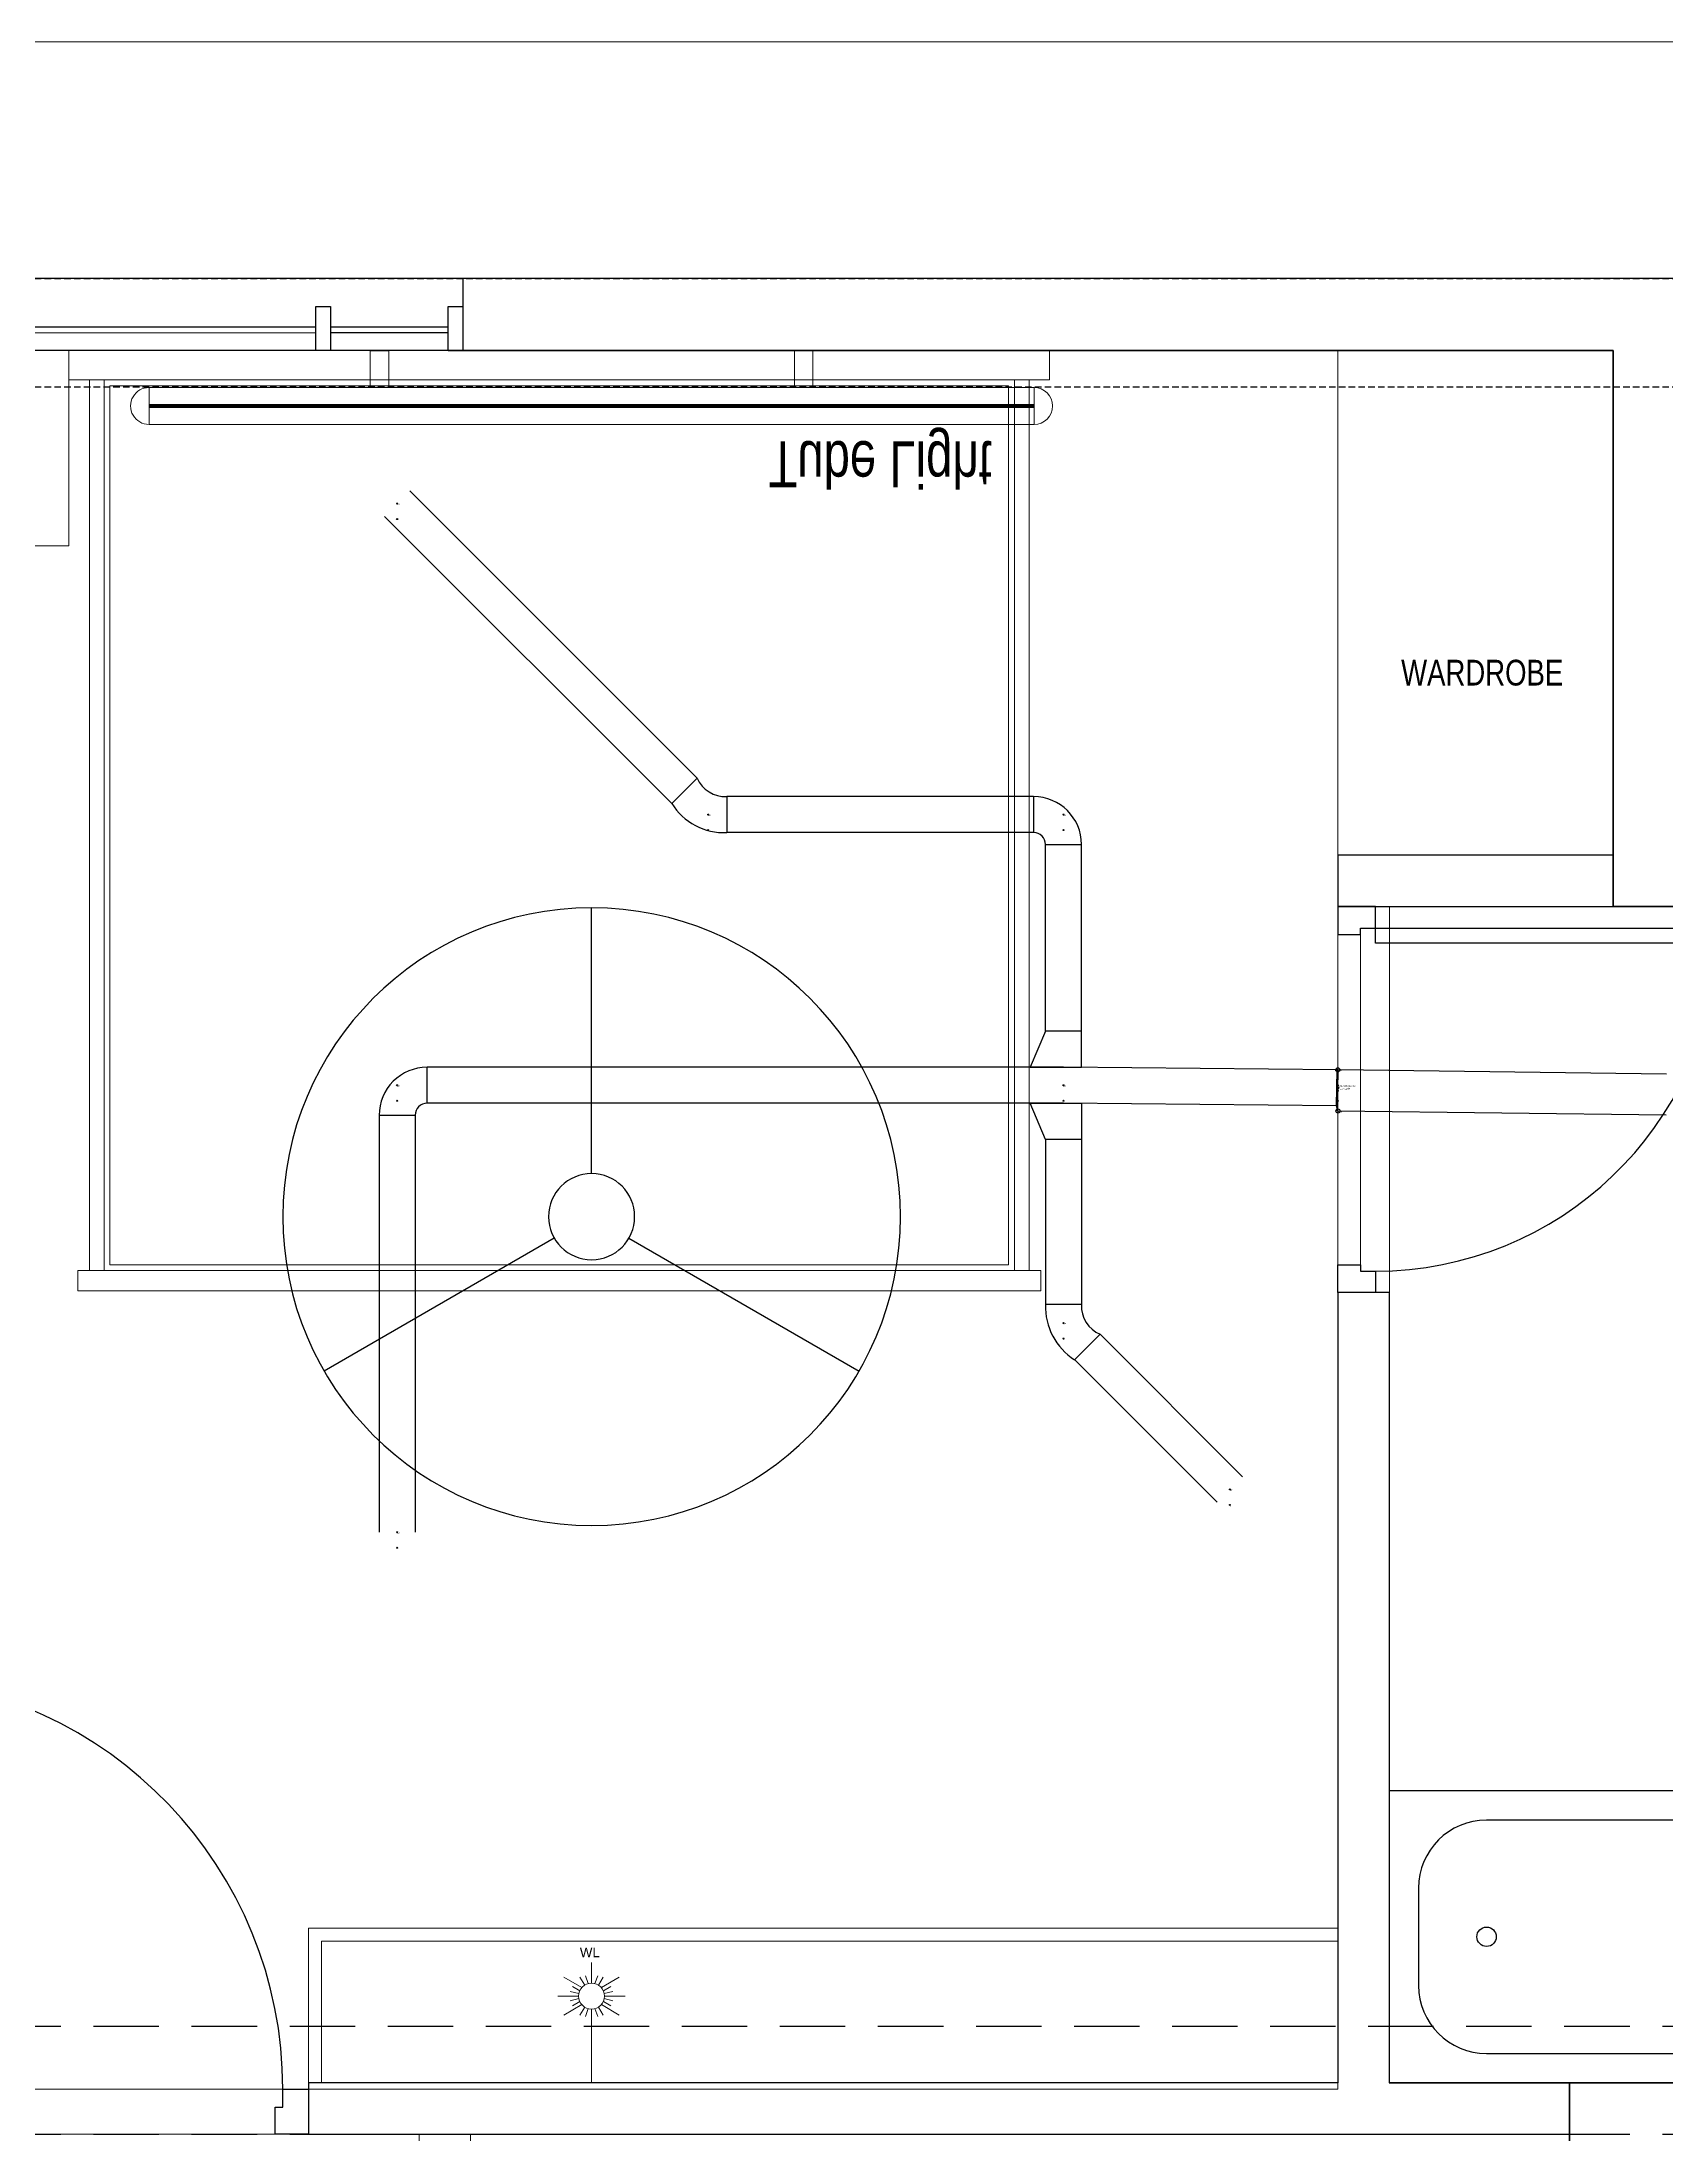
# Model space of a CAD drawing. Header units: millimetres. Extents: x 27934 to 36193, y -8056 to 1263.
# Drawn here: x 30883 to 34039, y -2802 to 1263 of the extents above; entities that cross this region are included whole.
import ezdxf

# ---------------------------------------------------------------- set-up
doc = ezdxf.new("R2010")
doc.units = ezdxf.units.MM
doc.header["$MEASUREMENT"] = 0
doc.linetypes.add('ACAD_ISO03W100', pattern=[30, 12, -18])
doc.linetypes.add('X-Type B1_lower NEW$0$HIDDENX2', pattern=[19.05, 12.7, -6.35])
for name, color, linetype in [('_CarpetFSI', 191, 'Continuous'), ('_ResiFSI', 190, 'Continuous'), ('A-DOOR', 6, 'Continuous'), ('A-WINDOW', 3, 'Continuous'), ('BEAM', 7, 'X-Type B1_lower NEW$0$HIDDENX2'), ('PP- HVAC ELBOW', 5, 'Continuous')]:
    doc.layers.add(name, color=color, linetype=linetype)
for name, color, linetype, lineweight in [('_MAA_Spec_Furniture', 251, 'Continuous', 13), ('door', 102, 'Continuous', 0), ('FUR', 9, 'Continuous', 9), ('KUTUPHANE', 4, 'Continuous', 30), ('PP-OUTER', 8, 'Continuous', 30), ('PP-ROOM 1', 8, 'Continuous', 30), ('PP-ROOM 3', 8, 'Continuous', 30), ('PP-TOILET 2', 8, 'Continuous', 30), ('PP-TOILET 3', 8, 'Continuous', 30), ('SH-Ele-Ceiling fan', 1, 'Continuous', 20), ('SH-Ele-TUBE LIGHT', 5, 'Continuous', 5), ('SH-Ele-Wall light', 6, 'Continuous', 20), ('WALL', 8, 'Continuous', 30), ('WALL A', 7, 'Continuous', 5)]:
    doc.layers.add(name, color=color, linetype=linetype, lineweight=lineweight)
doc.styles.add('ING-DIM', font='swisscl.ttf')
doc.styles.get("Standard").update_dxf_attribs({"font": 'Arial.ttf'})
doc.styles.add('X-CORE NEW2$0$DIMTEXT', font='Romans.shx', dxfattribs={"width": 0.8})

# ---------------------------------------------------------------- blocks, each defined once
blk = doc.blocks.new('DOOR')
for points in [[(-31634800.7, -21511672), (-31634888.2, -21511672), (-31634888.2, -21511737), (-31634835.7, -21511737), (-31634835.7, -21511722), (-31634800.7, -21511722)], [(-31634800.7, -21511722), (-31634001.4, -21511722), (-31634001.5, -21511757), (-31634800.7, -21511757)], [(-31634800.7, -21512572), (-31634888.2, -21512572), (-31634888.2, -21512507), (-31634835.7, -21512507), (-31634835.7, -21512522), (-31634800.7, -21512522)]]:
    blk.add_lwpolyline(points, close=True)
at = {"color": 251}
blk.add_arc((-31634800.7, -21511722), 800, 270, 357.4925, dxfattribs=at)
at = {"layer": 'door'}
blk.add_line((-31634888.2, -21512572, 0), (-31634888.2, -21511672, 0), dxfattribs=at)
blk = doc.blocks.new('bulb')
at = {"layer": 'SH-Ele-Wall light', "lineweight": 20}
for p, q in [((24298.93, -13831.36), (24298.93, -13825.72)), ((24296.25, -13832.58), (24291.35, -13829.71)), ((24295.44, -13834.22), (24293.12, -13833.64)), ((24295.7, -13833.43), (24293.69, -13832.25)), ((24297.05, -13831.89), (24295.76, -13829.72)), ((24298, -13831.48), (24297.24, -13829.31)), ((24299.86, -13831.48), (24300.62, -13829.31)), ((24300.81, -13831.89), (24302.1, -13829.72)), ((24301.61, -13832.58), (24306.51, -13829.71)), ((24302.16, -13833.43), (24304.17, -13832.25)), ((24302.42, -13834.22), (24304.74, -13833.64)), ((24295.38, -13834.91), (24289.74, -13834.91)), ((24296.25, -13837.24), (24291.35, -13840.11)), ((24295.44, -13835.6), (24293.12, -13836.19)), ((24295.7, -13836.39), (24293.69, -13837.57)), ((24297.05, -13837.93), (24295.76, -13840.1)), ((24298, -13838.34), (24297.24, -13840.51)), ((24298.93, -13838.46), (24298.93, -13858.61)), ((24299.86, -13838.34), (24300.62, -13840.51)), ((24300.81, -13837.93), (24302.1, -13840.1)), ((24301.61, -13837.24), (24306.51, -13840.11)), ((24302.16, -13836.39), (24304.17, -13837.57)), ((24302.42, -13835.6), (24304.74, -13836.19)), ((24302.48, -13834.91), (24308.12, -13834.91)), ((24287.97, -13858.61), (24309.89, -13858.61))]:
    blk.add_line(p, q, dxfattribs=at)
blk.add_circle((24298.93, -13834.91), 3.55, dxfattribs=at)
at = {"layer": 'SH-Ele-Wall light', "color": 7}
blk.add_text('WL', height=2.613, rotation=0, dxfattribs=at).set_placement((24295.73, -13824.25))
blk = doc.blocks.new('rfgfggf')
at = {"layer": 'SH-Ele-Ceiling fan', "color": 174, "lineweight": 30, "true_color": 0x00008f}
for p, q in [((44163897.4, -73406.3), (44163450.3, -73148.2)), ((44164042.2, -73406.3), (44164489.3, -73148.2)), ((44163969.8, -73531.8), (44163969.8, -74048))]:
    blk.add_line(p, q, dxfattribs=at)
for radius in [599.9, 83.6]:
    blk.add_circle((44163969.8, -73448.2), radius, dxfattribs=at)
blk = doc.blocks.new('Tube Light')
at = {"layer": 'SH-Ele-TUBE LIGHT', "color": 5}
for p, q in [((-2788056.3, -928262.8), (-2789784.3, -928262.8)), ((-2789784.3, -928262.8), (-2789784.3, -928334.8)), ((-2788056.3, -928262.8), (-2788056.3, -928334.8)), ((-2788056.3, -928334.8), (-2789784.3, -928334.8)), ((-2789352.3, -928334.8), (-2789352.3, -928406.8)), ((-2789316.3, -928406.8), (-2789316.3, -928334.8)), ((-2788524.3, -928406.8), (-2788524.3, -928334.8)), ((-2788488.3, -928334.8), (-2788488.3, -928406.8)), ((-2789352.3, -928406.8), (-2789316.3, -928406.8)), ((-2788488.3, -928406.8), (-2788524.3, -928406.8))]:
    blk.add_line(p, q, dxfattribs=at)
at = {"layer": 'SH-Ele-TUBE LIGHT', "color": 4, "lineweight": 0, "const_width": 7.5}
blk.add_lwpolyline([(-2789784.3, -928298.8), (-2788056.3, -928298.8)], dxfattribs=at)
at = {"layer": 'SH-Ele-TUBE LIGHT', "color": 5, "extrusion": (0, 0, -1)}
for centre, start_param, end_param in [((-2789784.3, -928298.8), 0.785398, 3.926991), ((-2788056.3, -928298.8), 3.926991, 7.068583)]:
    blk.add_ellipse(centre, major_axis=(25.5, -25.5), ratio=1, start_param=start_param, end_param=end_param, dxfattribs=at)
at = {"layer": 'SH-Ele-TUBE LIGHT', "color": 5, "insert": (-2788574.8, -928140.1), "char_height": 90, "attachment_point": 1, "style": 'ING-DIM'}
blk.add_mtext_dynamic_manual_height_columns('Tube Light', width=489.045, gutter_width=25, heights=[0], dxfattribs=at)
blk = doc.blocks.new('*U220')
for points in [[(0, -0.583), (0, 0.583), (0.867, 0.583), (0.867, -0.117), (0.667, -0.117), (0.667, -0.583)], [(12, -0.583), (12, 0.583), (11.133, 0.583), (11.133, -0.117), (11.333, -0.117), (11.333, -0.583)], [(11.333, -0.583), (11.333, -11.241), (10.867, -11.24), (10.867, -0.583)]]:
    blk.add_lwpolyline(points, close=True)
at = {"color": 251}
blk.add_arc((11.333, -0.583), 10.667, 180, 267.49251, dxfattribs=at)
blk = doc.blocks.new('bathtub')
at = {"layer": 'KUTUPHANE'}
for p, q in [((376425.5, 228368.62), (376255.5, 228368.62)), ((376255.5, 228368.62), (376255.5, 228293.62)), ((376425.5, 228293.62), (376425.5, 228368.62)), ((376400.5, 228361.12), (376288, 228361.12)), ((376418, 228318.62), (376418, 228343.62)), ((376263, 228336.12), (376263, 228326.12)), ((376288, 228301.12), (376400.5, 228301.12)), ((376255.5, 228293.62), (376425.5, 228293.62))]:
    blk.add_line(p, q, dxfattribs=at)
blk.add_circle((376400.5, 228331.12), 2.5, dxfattribs=at)
for centre, radius, start, end in [((376288, 228336.12), 25, 90, 180), ((376400.5, 228343.62), 17.5, 0, 90), ((376288, 228326.12), 25, 180, 270), ((376400.5, 228318.62), 17.5, 270, 0)]:
    blk.add_arc(centre, radius, start, end, dxfattribs=at)
blk = doc.blocks.new('W344')
at = {"layer": 'A-WINDOW'}
for p, q in [((1156.56, 295.388), (1154.56, 295.388)), ((1162.314, 295.388), (1156.81, 295.388)), ((1164.564, 295.388), (1162.564, 295.388)), ((1156.56, 295.288), (1154.56, 295.288)), ((1162.314, 295.288), (1156.81, 295.288)), ((1164.564, 295.288), (1162.564, 295.288))]:
    blk.add_line(p, q, dxfattribs=at)
for points in [[(1154.31, 295.696), (1154.56, 295.696), (1154.56, 294.946), (1154.31, 294.946)], [(1156.56, 295.692), (1156.81, 295.692), (1156.81, 294.942), (1156.56, 294.942)], [(1162.314, 295.692), (1162.564, 295.692), (1162.564, 294.942), (1162.314, 294.942)], [(1164.564, 295.692), (1164.814, 295.692), (1164.814, 294.942), (1164.564, 294.942)]]:
    blk.add_lwpolyline(points, close=True, dxfattribs=at)
blk = doc.blocks.new('PP-HVAC45 MIRROR')
at = {"layer": 'PP- HVAC ELBOW'}
for p, q in [((23.1, 76.1), (76.1, 23.1)), ((-38.4, 37.5), (-38.4, -37.5))]:
    blk.add_line(p, q, dxfattribs=at)
for centre, radius, start, end in [((-35.4, 101), 63.6, 267.2617, 336.9698), ((-34.2, 93), 130.6, 268.122, 327.6244)]:
    blk.add_arc(centre, radius, start, end, dxfattribs=at)
blk = doc.blocks.new('PP-HVAC ELBOW MIRROR')
at = {"layer": 'PP- HVAC ELBOW'}
for p, q in [((37.5, 62.1), (-37.5, 62.1)), ((-62.1, 37.5), (-62.1, -37.5))]:
    blk.add_line(p, q, dxfattribs=at)
for radius in [24.6, 99.6]:
    blk.add_arc((-62.1, 62.1), radius, 270, 0, dxfattribs=at)
blk = doc.blocks.new('PP-HVAC45')
at = {"layer": 'PP- HVAC ELBOW'}
for p, q in [((-38.4, -37.5), (-38.4, 37.5)), ((23.1, -76.1), (76.1, -23.1))]:
    blk.add_line(p, q, dxfattribs=at)
for centre, radius, start, end in [((-34.2, -93), 130.6, 32.3756, 91.878), ((-35.4, -101), 63.6, 23.0302, 92.7383)]:
    blk.add_arc(centre, radius, start, end, dxfattribs=at)

msp = doc.modelspace()

# ---------------------------------------------------------------- linework, layer by layer
for p, q in [((32156.4, -167.1), (31598.3, 390.8)), ((32106.9, -216.7), (31548.8, 341.3)), ((32810.1, -203.2), (32213.8, -203.2)), ((32810.1, -273.2), (32213.8, -273.2)), ((32833.1, -659.1), (32833.1, -296.2)), ((32903.1, -659.1), (32903.1, -296.2)), ((32868.1, -729.1), (31631.5, -729.1)), ((33399, -734.1), (32868.4, -729.1)), ((34039.8, -742.2), (33401.7, -734.1)), ((32868.1, -799.1), (31631.5, -799.1)), ((33398.3, -804.1), (32867.7, -799.1)), ((31538.5, -822.1), (31538.5, -1632.5)), ((31608.5, -822.1), (31608.5, -1632.5)), ((34038.8, -822.2), (33400.7, -814.1)), ((32833.1, -869.1), (32833.1, -1190.2)), ((32903.1, -869.1), (32903.1, -1190.2)), ((32939.1, -1247.6), (33216.1, -1524.5)), ((32889.6, -1297.1), (33166.6, -1574))]:
    msp.add_line(p, q)
for points in [[(32903.1, -729.1), (32903.1, -659.1), (32833.1, -659.1), (32803.1, -729.1), (32903.1, -729.1)], [(33401.7, -734.1), (33399.1, -734.1), (33398.2, -804.1), (33400.7, -814.1), (33401.7, -734.1)], [(32903.1, -799.1), (32903.1, -869.1), (32833.1, -869.1), (32803.1, -799.1), (32903.1, -799.1)]]:
    msp.add_lwpolyline(points)
at = {"color": 3}
for centre in [(31573.5, 366.1), (31573.5, 366.1), (31573.5, 366.1), (31573.5, 366.1), (31573.5, 366.1), (31573.5, 366.1), (31573.5, 366.1), (31573.5, 366.1), (31573.5, 366.1), (31573.5, 366.1), (31573.5, 366.1), (32177.9, -238.2), (32177.9, -238.2), (32177.9, -238.2), (32177.9, -238.2), (32177.9, -238.2), (32177.9, -238.2), (32177.9, -238.2), (32177.9, -238.2), (32177.9, -238.2), (32177.9, -238.2), (32177.9, -238.2), (32868.1, -238.2), (32868.1, -238.2), (32868.1, -238.2), (32868.1, -238.2), (32868.1, -238.2), (32868.1, -238.2), (32868.1, -238.2), (32868.1, -238.2), (32868.1, -238.2), (32868.1, -238.2), (32868.1, -238.2), (31573.5, -764.1), (31573.5, -764.1), (31573.5, -764.1), (31573.5, -764.1), (31573.5, -764.1), (31573.5, -764.1), (31573.5, -764.1), (31573.5, -764.1), (31573.5, -764.1), (31573.5, -764.1), (31573.5, -764.1), (32868.1, -764.1), (32868.1, -764.1), (32868.1, -764.1), (32868.1, -764.1), (32868.1, -764.1), (32868.1, -764.1), (32868.1, -764.1), (32868.1, -764.1), (32868.1, -764.1), (32868.1, -764.1), (32868.1, -764.1), (33401.2, -774.1), (33401.2, -774.1), (33401.2, -774.1), (33401.2, -774.1), (33401.2, -774.1), (33401.2, -774.1), (33401.2, -774.1), (33401.2, -774.1), (33401.2, -774.1), (33401.2, -774.1), (33401.2, -774.1), (32868.1, -1226.1), (32868.1, -1226.1), (32868.1, -1226.1), (32868.1, -1226.1), (32868.1, -1226.1), (32868.1, -1226.1), (32868.1, -1226.1), (32868.1, -1226.1), (32868.1, -1226.1), (32868.1, -1226.1), (32868.1, -1226.1), (33191.4, -1549.3), (33191.4, -1549.3), (33191.4, -1549.3), (33191.4, -1549.3), (33191.4, -1549.3), (33191.4, -1549.3), (33191.4, -1549.3), (33191.4, -1549.3), (33191.4, -1549.3), (33191.4, -1549.3), (33191.4, -1549.3), (31573.5, -1632.5), (31573.5, -1632.5), (31573.5, -1632.5), (31573.5, -1632.5), (31573.5, -1632.5), (31573.5, -1632.5), (31573.5, -1632.5), (31573.5, -1632.5), (31573.5, -1632.5), (31573.5, -1632.5), (31573.5, -1632.5)]:
    msp.add_circle(centre, 1, dxfattribs=at)
at = {"color": 4}
for centre, radius in [((31573.5, 366.1), 1), ((31573.5, 366.1), 1), ((31573.5, 366.1), 1), ((31573.5, 366.1), 1), ((31573.5, 366.1), 1), ((31573.5, 366.1), 1), ((31573.5, 366.1), 1), ((31573.5, 366.1), 1), ((31573.5, 366.1), 1), ((31573.5, 366.1), 1), ((31573.5, 366.1), 1), ((32177.9, -238.2), 1), ((32177.9, -238.2), 1), ((32177.9, -238.2), 1), ((32177.9, -238.2), 1), ((32177.9, -238.2), 1), ((32177.9, -238.2), 1), ((32177.9, -238.2), 1), ((32177.9, -238.2), 1), ((32177.9, -238.2), 1), ((32177.9, -238.2), 1), ((32177.9, -238.2), 1), ((32868.1, -238.2), 1), ((32868.1, -238.2), 1), ((32868.1, -238.2), 1), ((32868.1, -238.2), 1), ((32868.1, -238.2), 1), ((32868.1, -238.2), 1), ((32868.1, -238.2), 1), ((32868.1, -238.2), 1), ((32868.1, -238.2), 1), ((32868.1, -238.2), 1), ((32868.1, -238.2), 1), ((33401.1, -734.1), 4), ((33401.1, -734.1), 4), ((33401.1, -734.1), 4), ((33401.1, -734.1), 4), ((33401.1, -734.1), 4), ((33401.1, -734.1), 4), ((33401.1, -734.1), 4), ((33401.1, -734.1), 4), ((33401.1, -734.1), 4), ((33401.1, -734.1), 4), ((33401.1, -734.1), 4), ((31573.5, -764.1), 1), ((31573.5, -764.1), 1), ((31573.5, -764.1), 1), ((31573.5, -764.1), 1), ((31573.5, -764.1), 1), ((31573.5, -764.1), 1), ((31573.5, -764.1), 1), ((31573.5, -764.1), 1), ((31573.5, -764.1), 1), ((31573.5, -764.1), 1), ((31573.5, -764.1), 1), ((32868.1, -764.1), 1), ((32868.1, -764.1), 1), ((32868.1, -764.1), 1), ((32868.1, -764.1), 1), ((32868.1, -764.1), 1), ((32868.1, -764.1), 1), ((32868.1, -764.1), 1), ((32868.1, -764.1), 1), ((32868.1, -764.1), 1), ((32868.1, -764.1), 1), ((32868.1, -764.1), 1), ((33401.1, -764.1), 1), ((33401.1, -764.1), 1), ((33401.1, -764.1), 1), ((33401.1, -764.1), 1), ((33401.1, -764.1), 1), ((33401.1, -764.1), 1), ((33401.1, -764.1), 1), ((33401.1, -764.1), 1), ((33401.1, -764.1), 1), ((33401.1, -764.1), 1), ((33401.1, -764.1), 1), ((33401.1, -764.1), 1), ((33401.1, -764.1), 1), ((33401.1, -764.1), 1), ((33401.1, -764.1), 1), ((33401.1, -764.1), 1), ((33401.1, -764.1), 1), ((33401.1, -764.1), 1), ((33401.1, -764.1), 1), ((33401.1, -764.1), 1), ((33401.1, -764.1), 1), ((33401.1, -764.1), 1), ((33401.3, -814.1), 4), ((33401.3, -814.1), 4), ((33401.3, -814.1), 4), ((33401.3, -814.1), 4), ((33401.3, -814.1), 4), ((33401.3, -814.1), 4), ((33401.3, -814.1), 4), ((33401.3, -814.1), 4), ((33401.3, -814.1), 4), ((33401.3, -814.1), 4), ((33401.3, -814.1), 4), ((32868.1, -1226.1), 1), ((32868.1, -1226.1), 1), ((32868.1, -1226.1), 1), ((32868.1, -1226.1), 1), ((32868.1, -1226.1), 1), ((32868.1, -1226.1), 1), ((32868.1, -1226.1), 1), ((32868.1, -1226.1), 1), ((32868.1, -1226.1), 1), ((32868.1, -1226.1), 1), ((32868.1, -1226.1), 1), ((33191.4, -1549.3), 1), ((33191.4, -1549.3), 1), ((33191.4, -1549.3), 1), ((33191.4, -1549.3), 1), ((33191.4, -1549.3), 1), ((33191.4, -1549.3), 1), ((33191.4, -1549.3), 1), ((33191.4, -1549.3), 1), ((33191.4, -1549.3), 1), ((33191.4, -1549.3), 1), ((33191.4, -1549.3), 1), ((31573.5, -1632.5), 1), ((31573.5, -1632.5), 1), ((31573.5, -1632.5), 1), ((31573.5, -1632.5), 1), ((31573.5, -1632.5), 1), ((31573.5, -1632.5), 1), ((31573.5, -1632.5), 1), ((31573.5, -1632.5), 1), ((31573.5, -1632.5), 1), ((31573.5, -1632.5), 1), ((31573.5, -1632.5), 1)]:
    msp.add_circle(centre, radius, dxfattribs=at)
at = {"color": 1}
for centre in [(31573.5, 336.1), (31573.5, 336.1), (31573.5, 336.1), (31573.5, 336.1), (31573.5, 336.1), (31573.5, 336.1), (31573.5, 336.1), (31573.5, 336.1), (31573.5, 336.1), (31573.5, 336.1), (31573.5, 336.1), (32178, -268.2), (32178, -268.2), (32178, -268.2), (32178, -268.2), (32178, -268.2), (32178, -268.2), (32178, -268.2), (32178, -268.2), (32178, -268.2), (32178, -268.2), (32178, -268.2), (32868.1, -268.2), (32868.1, -268.2), (32868.1, -268.2), (32868.1, -268.2), (32868.1, -268.2), (32868.1, -268.2), (32868.1, -268.2), (32868.1, -268.2), (32868.1, -268.2), (32868.1, -268.2), (32868.1, -268.2), (31573.5, -794.1), (31573.5, -794.1), (31573.5, -794.1), (31573.5, -794.1), (31573.5, -794.1), (31573.5, -794.1), (31573.5, -794.1), (31573.5, -794.1), (31573.5, -794.1), (31573.5, -794.1), (31573.5, -794.1), (32868.1, -794.1), (32868.1, -794.1), (32868.1, -794.1), (32868.1, -794.1), (32868.1, -794.1), (32868.1, -794.1), (32868.1, -794.1), (32868.1, -794.1), (32868.1, -794.1), (32868.1, -794.1), (32868.1, -794.1), (33401.2, -794.1), (33401.2, -794.1), (33401.2, -794.1), (33401.2, -794.1), (33401.2, -794.1), (33401.2, -794.1), (33401.2, -794.1), (33401.2, -794.1), (33401.2, -794.1), (33401.2, -794.1), (33401.2, -794.1), (32868.1, -1256.1), (32868.1, -1256.1), (32868.1, -1256.1), (32868.1, -1256.1), (32868.1, -1256.1), (32868.1, -1256.1), (32868.1, -1256.1), (32868.1, -1256.1), (32868.1, -1256.1), (32868.1, -1256.1), (32868.1, -1256.1), (33191.4, -1579.3), (33191.4, -1579.3), (33191.4, -1579.3), (33191.4, -1579.3), (33191.4, -1579.3), (33191.4, -1579.3), (33191.4, -1579.3), (33191.4, -1579.3), (33191.4, -1579.3), (33191.4, -1579.3), (33191.4, -1579.3), (31573.5, -1662.5), (31573.5, -1662.5), (31573.5, -1662.5), (31573.5, -1662.5), (31573.5, -1662.5), (31573.5, -1662.5), (31573.5, -1662.5), (31573.5, -1662.5), (31573.5, -1662.5), (31573.5, -1662.5), (31573.5, -1662.5)]:
    msp.add_circle(centre, 1, dxfattribs=at)
msp.add_circle((33401.2, -769.1), 2)
at = {"layer": '_CarpetFSI'}
msp.add_lwpolyline([(35261.2, -4896.8), (33851.2, -4896.8), (33851.2, -2701.8), (34786.2, -2701.8), (34786.2, -416.8), (33936.2, -416.8), (33936.2, 663.2), (30501.2, 663.2), (30501.2, -556.8), (28266.2, -556.8), (28266.2, -7641.8), (35261.2, -7641.8)], close=True, dxfattribs=at)
at = {"layer": '_ResiFSI'}
msp.add_lwpolyline([(33991.2, -2841.8), (34926.2, -2841.8), (34926.2, -276.8), (34076.2, -276.8), (34076.2, 803.2), (28126.2, 803.2), (28126.2, -7781.8), (35401.2, -7781.8), (35401.2, -4756.8), (33991.2, -4756.8)], close=True, dxfattribs=at)
at = {"layer": 'BEAM'}
for p, q in [((28126.2, 803.2), (34926.2, 803.2)), ((28126.2, 593.2), (34926.2, 593.2))]:
    msp.add_line(p, q, dxfattribs=at)
at = {"layer": 'BEAM', "ltscale": 10}
for p, q in [((28126.2, -2591.8), (34926.2, -2591.8)), ((28126.2, -2801.8), (34926.2, -2801.8))]:
    msp.add_line(p, q, dxfattribs=at)
at = {"layer": 'door', "ltscale": 0.6}
msp.add_line((33444.9, -470.9, 0), (33444.9, -1112.6, 0), dxfattribs=at)
at = {"layer": 'door'}
msp.add_line((31401.2, -2801.7, 0), (30501.2, -2801.7, 0), dxfattribs=at)
at = {"layer": 'FUR'}
for p, q in [((30556.5, 663.2, 0), (30935.7, 663.2, 0)), ((30935.7, 606.4, 0), (30935.7, 663.2, 0)), ((32840.9, 663.2, 0), (30935.7, 663.2, 0)), ((30935.7, 284, 0), (30935.7, 663.2, 0)), ((30935.7, 606.4, 0), (30935.7, 663.2, 0)), ((32840.9, 663.2, 0), (30935.7, 663.2, 0)), ((30935.7, 606.4, 0), (30935.7, 663.2, 0)), ((32840.9, 663.2, 0), (30935.7, 663.2, 0)), ((32840.9, 606.4, 0), (32840.9, 663.2, 0)), ((32840.9, 606.4, 0), (32840.9, 663.2, 0)), ((32840.9, 606.4, 0), (32840.9, 663.2, 0)), ((33401.2, -316.8, 0), (33401.2, 663.2)), ((32840.9, 606.4, 0), (30935.7, 606.4, 0)), ((32840.9, 606.4, 0), (30935.7, 606.4, 0)), ((32840.9, 606.4, 0), (30935.7, 606.4, 0)), ((30975.5, 606.4, 0), (30975.5, -1124, 0)), ((31003.9, 606.4, 0), (31003.9, -1124, 0)), ((32761.4, 595.1, 0), (31015.2, 595.1, 0)), ((31015.2, 595.1, 0), (31015.2, -1112.6, 0)), ((32761.4, 595.1, 0), (31015.2, 595.1, 0)), ((32761.4, 595.1, 0), (31015.2, 595.1, 0)), ((32761.4, 595.1, 0), (32761.4, -1112.6, 0)), ((32772.8, 606.4, 0), (32772.8, -1124, 0)), ((32801.2, 606.4, 0), (32801.2, -584.6, 0)), ((32801.2, 606.4, 0), (32801.2, -1124, 0)), ((30935.7, 284, 0), (30556.5, 284, 0)), ((30952.8, -1124, 0), (30952.8, -1163.7, 0)), ((32823.9, -1124, 0), (30952.8, -1124, 0)), ((32761.4, -1112.6, 0), (31015.2, -1112.6, 0)), ((32823.9, -1124, 0), (32823.9, -1163.7, 0)), ((32823.9, -1163.7, 0), (30952.8, -1163.7, 0))]:
    msp.add_line(p, q, dxfattribs=at)
for points in [[(31401.2, -2701.8), (31401.2, -2401.8), (33401.2, -2401.8)], [(31426.2, -2701.8), (31426.2, -2426.8), (33401.2, -2426.8)]]:
    msp.add_lwpolyline(points, dxfattribs=at)
at = {"layer": 'PP-OUTER', "lineweight": 0, "ltscale": 60}
msp.add_lwpolyline([(36192.9, -8055.8), (27933.9, -8055.8), (27933.9, 1263.2), (36192.9, 1263.2)], close=True, dxfattribs=at)
at = {"layer": 'PP-ROOM 1', "lineweight": 0, "ltscale": 60}
msp.add_lwpolyline([(31616.2, -2801.8), (28266.2, -2801.8), (28266.2, -7641.8), (31616.2, -7641.8)], close=True, dxfattribs=at)
at = {"layer": 'PP-ROOM 3', "lineweight": 0, "ltscale": 60}
msp.add_lwpolyline([(33401.2, 663.2), (30501.2, 663.2), (30501.2, -2714.2), (33401.2, -2714.2)], close=True, dxfattribs=at)
at = {"layer": 'PP-TOILET 2', "lineweight": 0, "ltscale": 60}
msp.add_lwpolyline([(34786.2, -416.8), (33501.2, -416.8), (33501.2, -2701.8), (34786.2, -2701.8)], close=True, dxfattribs=at)
at = {"layer": 'PP-TOILET 3', "lineweight": 0, "ltscale": 60}
msp.add_lwpolyline([(33851.2, -2801.8), (31716.2, -2801.8), (31716.2, -4251.8), (33851.2, -4251.8)], close=True, dxfattribs=at)
at = {"layer": 'WALL', "linetype": 'Continuous', "lineweight": 30, "ltscale": 0.6}
for points in [[(33936.2, -316.8), (33401.2, -316.8), (33401.2, -416.8), (33501.2, -416.8), (33936.2, -416.8)], [(33851.2, -2701.8), (33501.2, -2701.8), (33501.2, -1166.8), (33401.2, -1166.8), (33401.2, -2701.8), (31401.2, -2701.8), (31401.2, -2801.8), (31616.2, -2801.8), (31716.2, -2801.8), (33851.2, -2801.8)]]:
    msp.add_lwpolyline(points, close=True, dxfattribs=at)
at = {"layer": 'WALL A', "linetype": 'Continuous', "lineweight": 30, "ltscale": 0.6}
for points in [[(34076.2, 803.2), (31701.2, 803.2), (31701.2, 663.2), (33936.2, 663.2), (33936.2, -416.8), (34076.2, -416.8), (34076.2, -276.8)], [(34926.2, -276.8), (34526.2, -276.8), (34526.2, -416.8), (34786.2, -416.8), (34786.2, -2701.8), (33851.2, -2701.8), (33851.2, -3041.8), (33991.2, -3041.8), (33991.2, -2841.8), (34926.2, -2841.8)]]:
    msp.add_lwpolyline(points, close=True, dxfattribs=at)

# ---------------------------------------------------------------- block references
at = {"color": 1, "linetype": 'Continuous', "lineweight": 13, "xscale": 7.558823529355557, "yscale": 7.558823529355557, "zscale": 7.558823529355557, "rotation": 180.0000000003065}
msp.add_blockref('bathtub', (2878835.1, 1723496.3), dxfattribs=at)
at = {"layer": 'A-DOOR', "xscale": 62.5, "yscale": 62.5, "zscale": 62.5, "rotation": 90.0000000145142}
msp.add_blockref('*U220', (33437.6, -1166.8), dxfattribs=at)
at = {"layer": 'A-WINDOW', "xscale": 114.2403661835551, "yscale": 114.2403661835551, "zscale": 114.2403661835551, "rotation": 180.0255472138632}
msp.add_blockref('W344', (163555, 34502.4), dxfattribs=at)
at = {"layer": 'PP-HVAC ELBOW MIRROR', "xscale": 0.9333333333333333, "yscale": 0.9333333333333333}
for p, rotation in [((32868.1, -238.2), 90), ((31573.5, -764.1), 180)]:
    msp.add_blockref('PP-HVAC ELBOW MIRROR', p, dxfattribs=dict(at, rotation=rotation))
at = {"layer": 'PP-HVAC45', "xscale": 0.9333333333333333, "yscale": 0.9333333333333333, "rotation": 180}
msp.add_blockref('PP-HVAC45', (32177.9, -238.2), dxfattribs=at)
at = {"layer": 'PP-HVAC45 MIRROR', "xscale": 0.9333333333333333, "yscale": 0.9333333333333333, "rotation": -90}
msp.add_blockref('PP-HVAC45 MIRROR', (32868.1, -1226.1), dxfattribs=at)
at = {"layer": 'SH-Ele-Ceiling fan', "linetype": 'Continuous', "lineweight": 0, "xscale": -1.000215221815552, "yscale": 1.000215221815552, "zscale": 1.000215221815552, "rotation": 59.99999999925663}
msp.add_blockref('rfgfggf', (22055067, 38291064.1), dxfattribs=at)
at = {"layer": 'SH-Ele-TUBE LIGHT', "lineweight": 0, "xscale": -0.9950679716063259, "yscale": 0.9950679716063259, "zscale": 0.9950679716063259, "rotation": 180}
msp.add_blockref('Tube Light', (2807116.4, -923164.7), dxfattribs=at)
at = {"layer": 'SH-Ele-Wall light', "lineweight": 0, "xscale": 7.095829301824688, "yscale": 7.095829301824688, "zscale": 7.095829301824688}
msp.add_blockref('bulb', (-140469.9, 95636.5), dxfattribs=at)
at = {"layer": 'WALL', "lineweight": 0, "rotation": 90}
msp.add_blockref('DOOR', (-21481170.7, 31632086.5), dxfattribs=at)

# ---------------------------------------------------------------- texts
at = {"char_height": 2.5, "attachment_point": 1}
for s, insert in [('SL', (31573.5, 366.1)), ('CP', (31573.5, 366.1)), ('SL', (31573.5, 366.1)), ('CP', (31573.5, 366.1)), ('SL', (31573.5, 366.1)), ('CP', (31573.5, 366.1)), ('SL', (31573.5, 366.1)), ('CP', (31573.5, 366.1)), ('SL', (31573.5, 366.1)), ('CP', (31573.5, 366.1)), ('SL', (31573.5, 366.1)), ('CP', (31573.5, 366.1)), ('SL', (31573.5, 366.1)), ('CP', (31573.5, 366.1)), ('SL', (31573.5, 366.1)), ('CP', (31573.5, 366.1)), ('SL', (31573.5, 366.1)), ('CP', (31573.5, 366.1)), ('SL', (31573.5, 366.1)), ('CP', (31573.5, 366.1)), ('SL', (31573.5, 366.1)), ('CP', (31573.5, 366.1)), ('L', (31573.5, 336.1)), ('L', (31573.5, 336.1)), ('L', (31573.5, 336.1)), ('L', (31573.5, 336.1)), ('L', (31573.5, 336.1)), ('L', (31573.5, 336.1)), ('L', (31573.5, 336.1)), ('L', (31573.5, 336.1)), ('L', (31573.5, 336.1)), ('L', (31573.5, 336.1)), ('L', (31573.5, 336.1)), ('SL', (32177.9, -238.2)), ('CP', (32177.9, -238.2)), ('SL', (32177.9, -238.2)), ('CP', (32177.9, -238.2)), ('SL', (32177.9, -238.2)), ('CP', (32177.9, -238.2)), ('SL', (32177.9, -238.2)), ('CP', (32177.9, -238.2)), ('SL', (32177.9, -238.2)), ('CP', (32177.9, -238.2)), ('SL', (32177.9, -238.2)), ('CP', (32177.9, -238.2)), ('SL', (32177.9, -238.2)), ('CP', (32177.9, -238.2)), ('SL', (32177.9, -238.2)), ('CP', (32177.9, -238.2)), ('SL', (32177.9, -238.2)), ('CP', (32177.9, -238.2)), ('SL', (32177.9, -238.2)), ('CP', (32177.9, -238.2)), ('SL', (32177.9, -238.2)), ('CP', (32177.9, -238.2)), ('SL', (32868.1, -238.2)), ('CP', (32868.1, -238.2)), ('SL', (32868.1, -238.2)), ('CP', (32868.1, -238.2)), ('SL', (32868.1, -238.2)), ('CP', (32868.1, -238.2)), ('SL', (32868.1, -238.2)), ('CP', (32868.1, -238.2)), ('SL', (32868.1, -238.2)), ('CP', (32868.1, -238.2)), ('SL', (32868.1, -238.2)), ('CP', (32868.1, -238.2)), ('SL', (32868.1, -238.2)), ('CP', (32868.1, -238.2)), ('SL', (32868.1, -238.2)), ('CP', (32868.1, -238.2)), ('SL', (32868.1, -238.2)), ('CP', (32868.1, -238.2)), ('SL', (32868.1, -238.2)), ('CP', (32868.1, -238.2)), ('SL', (32868.1, -238.2)), ('CP', (32868.1, -238.2)), ('L', (32178, -268.2)), ('L', (32178, -268.2)), ('L', (32178, -268.2)), ('L', (32178, -268.2)), ('L', (32178, -268.2)), ('L', (32178, -268.2)), ('L', (32178, -268.2)), ('L', (32178, -268.2)), ('L', (32178, -268.2)), ('L', (32178, -268.2)), ('L', (32178, -268.2)), ('L', (32868.1, -268.2)), ('L', (32868.1, -268.2)), ('L', (32868.1, -268.2)), ('L', (32868.1, -268.2)), ('L', (32868.1, -268.2)), ('L', (32868.1, -268.2)), ('L', (32868.1, -268.2)), ('L', (32868.1, -268.2)), ('L', (32868.1, -268.2)), ('L', (32868.1, -268.2)), ('L', (32868.1, -268.2)), ('SL', (31573.5, -764.1)), ('CP', (31573.5, -764.1)), ('SL', (31573.5, -764.1)), ('CP', (31573.5, -764.1)), ('SL', (31573.5, -764.1)), ('CP', (31573.5, -764.1)), ('SL', (31573.5, -764.1)), ('CP', (31573.5, -764.1)), ('SL', (31573.5, -764.1)), ('CP', (31573.5, -764.1)), ('SL', (31573.5, -764.1)), ('CP', (31573.5, -764.1)), ('SL', (31573.5, -764.1)), ('CP', (31573.5, -764.1)), ('SL', (31573.5, -764.1)), ('CP', (31573.5, -764.1)), ('SL', (31573.5, -764.1)), ('CP', (31573.5, -764.1)), ('SL', (31573.5, -764.1)), ('CP', (31573.5, -764.1)), ('SL', (31573.5, -764.1)), ('CP', (31573.5, -764.1)), ('SL', (32868.1, -764.1)), ('CP', (32868.1, -764.1)), ('SL', (32868.1, -764.1)), ('CP', (32868.1, -764.1)), ('SL', (32868.1, -764.1)), ('CP', (32868.1, -764.1)), ('SL', (32868.1, -764.1)), ('CP', (32868.1, -764.1)), ('SL', (32868.1, -764.1)), ('CP', (32868.1, -764.1)), ('SL', (32868.1, -764.1)), ('CP', (32868.1, -764.1)), ('SL', (32868.1, -764.1)), ('CP', (32868.1, -764.1)), ('SL', (32868.1, -764.1)), ('CP', (32868.1, -764.1)), ('SL', (32868.1, -764.1)), ('CP', (32868.1, -764.1)), ('SL', (32868.1, -764.1)), ('CP', (32868.1, -764.1)), ('SL', (32868.1, -764.1)), ('CP', (32868.1, -764.1)), ('wo_walla_point', (33401.2, -769.1)), ('point1', (33401.1, -734.1)), ('point1', (33401.1, -734.1)), ('point1', (33401.1, -734.1)), ('point1', (33401.1, -734.1)), ('point1', (33401.1, -734.1)), ('point1', (33401.1, -734.1)), ('point1', (33401.1, -734.1)), ('point1', (33401.1, -734.1)), ('point1', (33401.1, -734.1)), ('point1', (33401.1, -734.1)), ('point1', (33401.1, -734.1)), ('CP', (33401.1, -764.1)), ('CP', (33401.1, -764.1)), ('CP', (33401.1, -764.1)), ('CP', (33401.1, -764.1)), ('CP', (33401.1, -764.1)), ('CP', (33401.1, -764.1)), ('CP', (33401.1, -764.1)), ('CP', (33401.1, -764.1)), ('CP', (33401.1, -764.1)), ('CP', (33401.1, -764.1)), ('CP', (33401.1, -764.1)), ('10.017480549127713', (33401.1, -764.1)), ('10.017480549127713', (33401.1, -764.1)), ('10.017480549127713', (33401.1, -764.1)), ('10.017480549127713', (33401.1, -764.1)), ('10.017480549127713', (33401.1, -764.1)), ('10.017480549127713', (33401.1, -764.1)), ('10.017480549127713', (33401.1, -764.1)), ('10.017480549127713', (33401.1, -764.1)), ('10.017480549127713', (33401.1, -764.1)), ('10.017480549127713', (33401.1, -764.1)), ('10.017480549127713', (33401.1, -764.1)), ('L', (31573.5, -794.1)), ('L', (31573.5, -794.1)), ('L', (31573.5, -794.1)), ('L', (31573.5, -794.1)), ('L', (31573.5, -794.1)), ('L', (31573.5, -794.1)), ('L', (31573.5, -794.1)), ('L', (31573.5, -794.1)), ('L', (31573.5, -794.1)), ('L', (31573.5, -794.1)), ('L', (31573.5, -794.1)), ('L', (32868.1, -794.1)), ('L', (32868.1, -794.1)), ('L', (32868.1, -794.1)), ('L', (32868.1, -794.1)), ('L', (32868.1, -794.1)), ('L', (32868.1, -794.1)), ('L', (32868.1, -794.1)), ('L', (32868.1, -794.1)), ('L', (32868.1, -794.1)), ('L', (32868.1, -794.1)), ('L', (32868.1, -794.1)), ('SL', (33401.2, -774.1)), ('SL', (33401.2, -774.1)), ('SL', (33401.2, -774.1)), ('SL', (33401.2, -774.1)), ('SL', (33401.2, -774.1)), ('SL', (33401.2, -774.1)), ('SL', (33401.2, -774.1)), ('SL', (33401.2, -774.1)), ('SL', (33401.2, -774.1)), ('SL', (33401.2, -774.1)), ('SL', (33401.2, -774.1)), ('L', (33401.2, -794.1)), ('L', (33401.2, -794.1)), ('L', (33401.2, -794.1)), ('L', (33401.2, -794.1)), ('L', (33401.2, -794.1)), ('L', (33401.2, -794.1)), ('L', (33401.2, -794.1)), ('L', (33401.2, -794.1)), ('L', (33401.2, -794.1)), ('L', (33401.2, -794.1)), ('L', (33401.2, -794.1)), ('point2', (33401.3, -814.1)), ('point2', (33401.3, -814.1)), ('point2', (33401.3, -814.1)), ('point2', (33401.3, -814.1)), ('point2', (33401.3, -814.1)), ('point2', (33401.3, -814.1)), ('point2', (33401.3, -814.1)), ('point2', (33401.3, -814.1)), ('point2', (33401.3, -814.1)), ('point2', (33401.3, -814.1)), ('point2', (33401.3, -814.1)), ('SL', (32868.1, -1226.1)), ('CP', (32868.1, -1226.1)), ('SL', (32868.1, -1226.1)), ('CP', (32868.1, -1226.1)), ('SL', (32868.1, -1226.1)), ('CP', (32868.1, -1226.1)), ('SL', (32868.1, -1226.1)), ('CP', (32868.1, -1226.1)), ('SL', (32868.1, -1226.1)), ('CP', (32868.1, -1226.1)), ('SL', (32868.1, -1226.1)), ('CP', (32868.1, -1226.1)), ('SL', (32868.1, -1226.1)), ('CP', (32868.1, -1226.1)), ('SL', (32868.1, -1226.1)), ('CP', (32868.1, -1226.1)), ('SL', (32868.1, -1226.1)), ('CP', (32868.1, -1226.1)), ('SL', (32868.1, -1226.1)), ('CP', (32868.1, -1226.1)), ('SL', (32868.1, -1226.1)), ('CP', (32868.1, -1226.1)), ('L', (32868.1, -1256.1)), ('L', (32868.1, -1256.1)), ('L', (32868.1, -1256.1)), ('L', (32868.1, -1256.1)), ('L', (32868.1, -1256.1)), ('L', (32868.1, -1256.1)), ('L', (32868.1, -1256.1)), ('L', (32868.1, -1256.1)), ('L', (32868.1, -1256.1)), ('L', (32868.1, -1256.1)), ('L', (32868.1, -1256.1)), ('SL', (33191.4, -1549.3)), ('CP', (33191.4, -1549.3)), ('SL', (33191.4, -1549.3)), ('CP', (33191.4, -1549.3)), ('SL', (33191.4, -1549.3)), ('CP', (33191.4, -1549.3)), ('SL', (33191.4, -1549.3)), ('CP', (33191.4, -1549.3)), ('SL', (33191.4, -1549.3)), ('CP', (33191.4, -1549.3)), ('SL', (33191.4, -1549.3)), ('CP', (33191.4, -1549.3)), ('SL', (33191.4, -1549.3)), ('CP', (33191.4, -1549.3)), ('SL', (33191.4, -1549.3)), ('CP', (33191.4, -1549.3)), ('SL', (33191.4, -1549.3)), ('CP', (33191.4, -1549.3)), ('SL', (33191.4, -1549.3)), ('CP', (33191.4, -1549.3)), ('SL', (33191.4, -1549.3)), ('CP', (33191.4, -1549.3)), ('L', (33191.4, -1579.3)), ('L', (33191.4, -1579.3)), ('L', (33191.4, -1579.3)), ('L', (33191.4, -1579.3)), ('L', (33191.4, -1579.3)), ('L', (33191.4, -1579.3)), ('L', (33191.4, -1579.3)), ('L', (33191.4, -1579.3)), ('L', (33191.4, -1579.3)), ('L', (33191.4, -1579.3)), ('L', (33191.4, -1579.3)), ('SL', (31573.5, -1632.5)), ('CP', (31573.5, -1632.5)), ('SL', (31573.5, -1632.5)), ('CP', (31573.5, -1632.5)), ('SL', (31573.5, -1632.5)), ('CP', (31573.5, -1632.5)), ('SL', (31573.5, -1632.5)), ('CP', (31573.5, -1632.5)), ('SL', (31573.5, -1632.5)), ('CP', (31573.5, -1632.5)), ('SL', (31573.5, -1632.5)), ('CP', (31573.5, -1632.5)), ('SL', (31573.5, -1632.5)), ('CP', (31573.5, -1632.5)), ('SL', (31573.5, -1632.5)), ('CP', (31573.5, -1632.5)), ('SL', (31573.5, -1632.5)), ('CP', (31573.5, -1632.5)), ('SL', (31573.5, -1632.5)), ('CP', (31573.5, -1632.5)), ('SL', (31573.5, -1632.5)), ('CP', (31573.5, -1632.5)), ('L', (31573.5, -1662.5)), ('L', (31573.5, -1662.5)), ('L', (31573.5, -1662.5)), ('L', (31573.5, -1662.5)), ('L', (31573.5, -1662.5)), ('L', (31573.5, -1662.5)), ('L', (31573.5, -1662.5)), ('L', (31573.5, -1662.5)), ('L', (31573.5, -1662.5)), ('L', (31573.5, -1662.5)), ('L', (31573.5, -1662.5))]:
    msp.add_mtext(s, dxfattribs=dict(at, insert=insert))
at = {"layer": '_MAA_Spec_Furniture', "linetype": 'ACAD_ISO03W100', "insert": (33681.6, 37.3), "char_height": 50, "width": 409.609, "attachment_point": 5, "style": 'X-CORE NEW2$0$DIMTEXT'}
msp.add_mtext('\\A1;{\\fCentury Gothic|b0|i0|c0|p34;WARDROBE}', dxfattribs=at)

doc.saveas('drawing.dxf')
